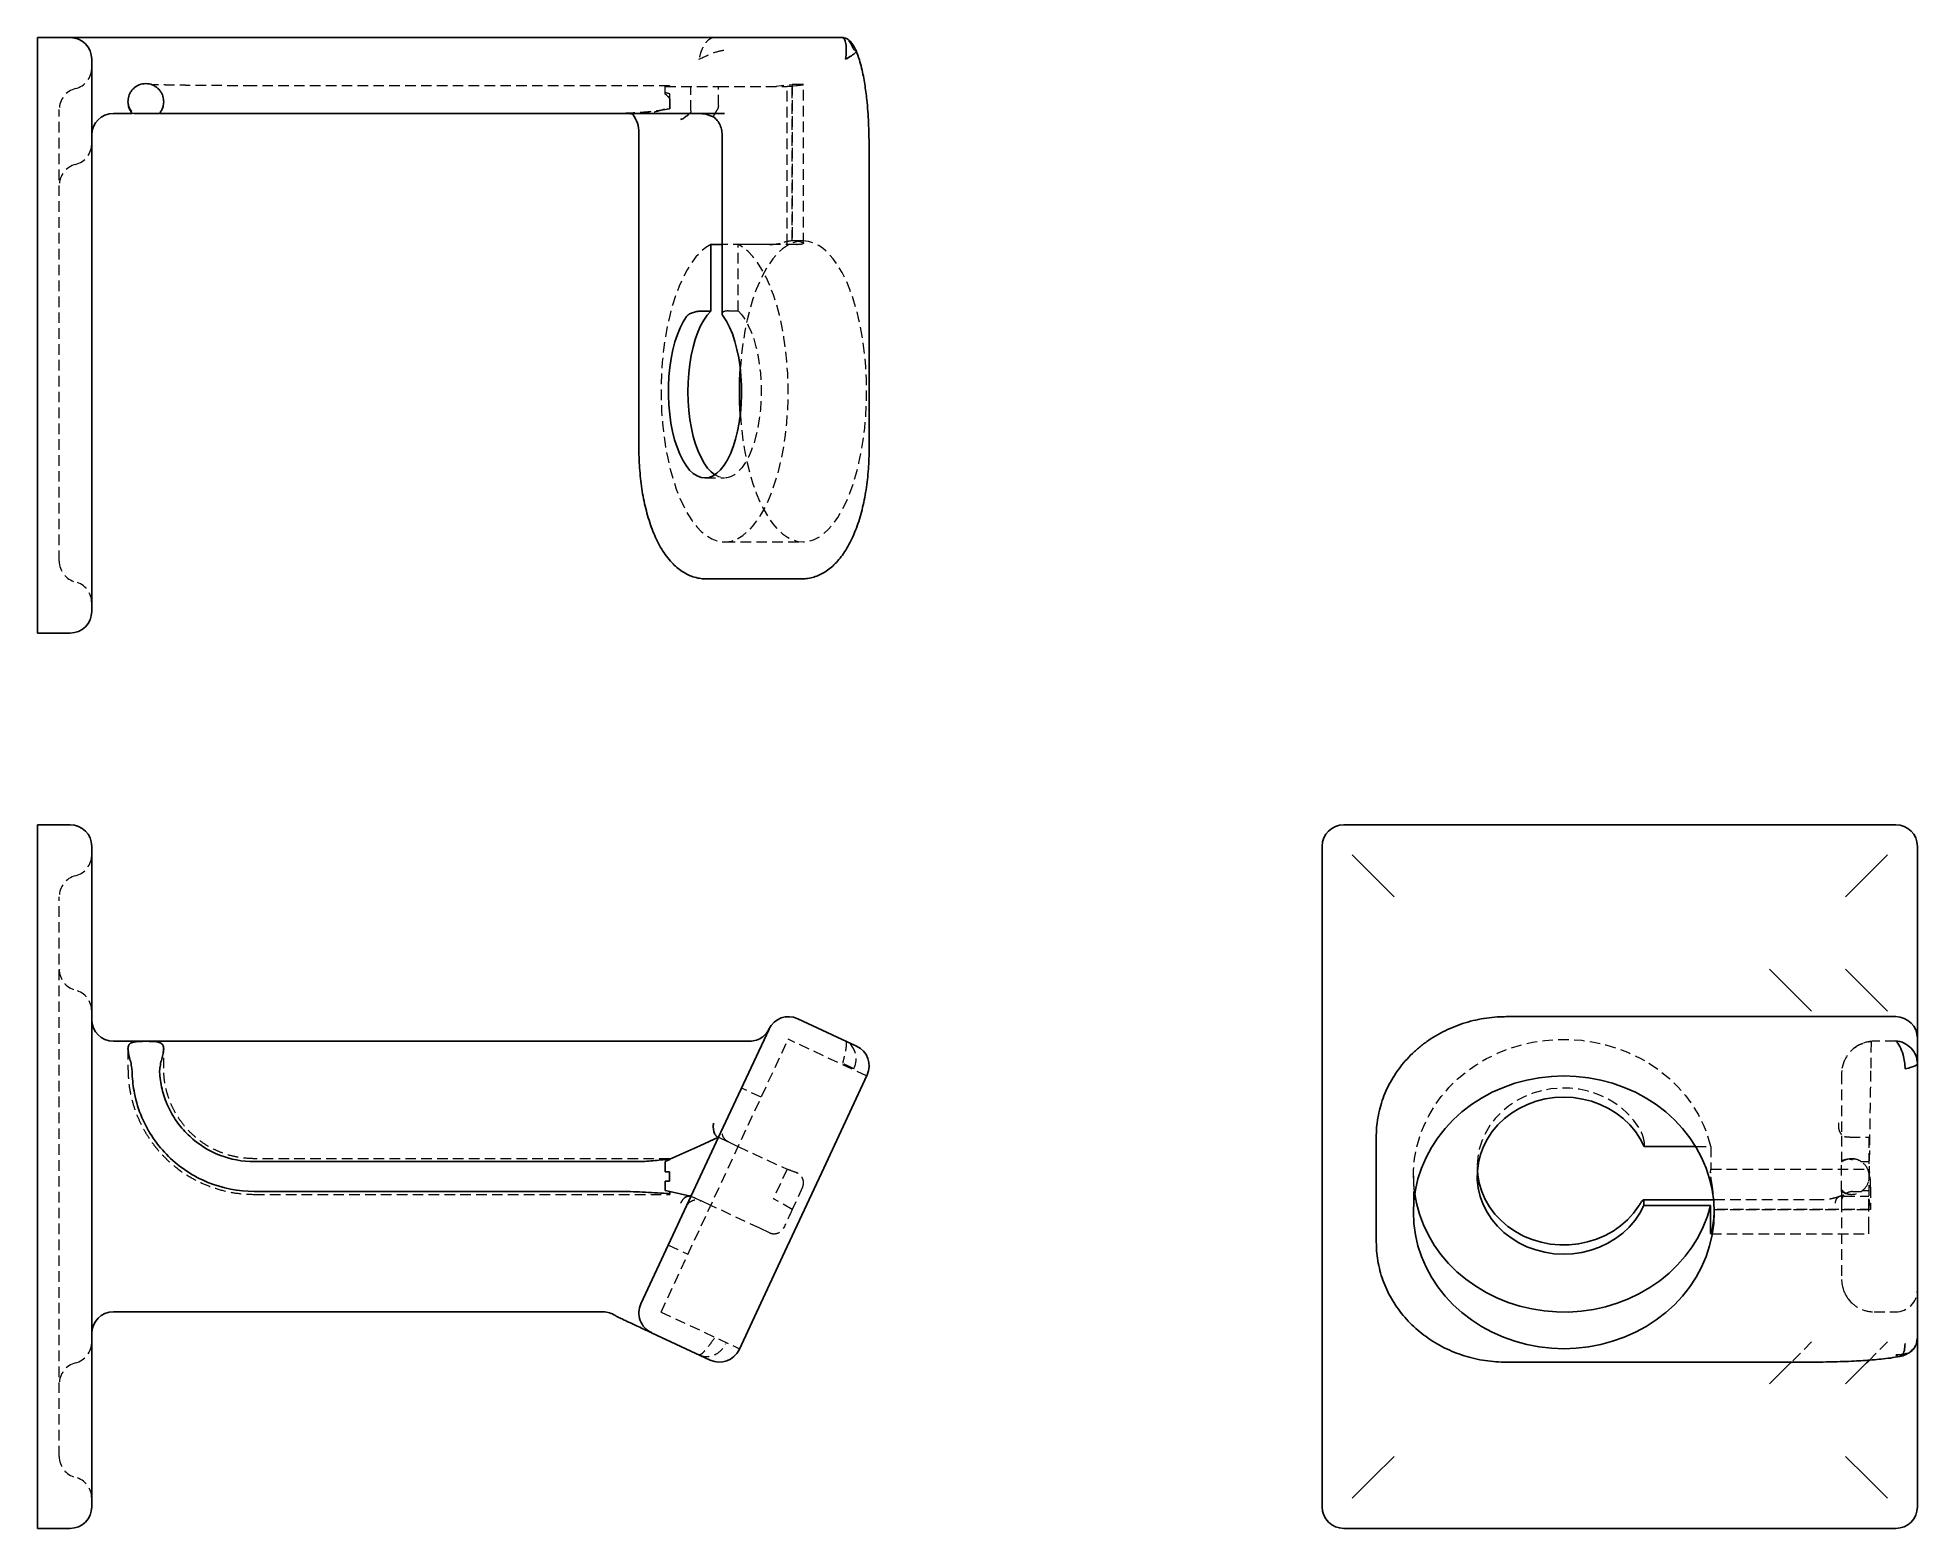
# Model space of a CAD drawing. Header units: millimetres. Extents: x 33 to 259, y 15 to 194.
import ezdxf

# ---------------------------------------------------------------- set-up
doc = ezdxf.new("R2010")
doc.units = ezdxf.units.MM
doc.linetypes.add('HIDDEN', pattern=[1.905, 1.27, -0.635])

msp = doc.modelspace()

# ---------------------------------------------------------------- linework, layer by layer
at = {"color": 7, "linetype": 'Continuous', "lineweight": 25}
for p, q in [((36.9, 193.7), (33, 193.7)), ((33, 193.7), (33, 191.1)), ((42.1, 193.7), (36.9, 193.7)), ((118.49, 193.7), (42.1, 193.7)), ((123.17, 193.7), (118.49, 193.7)), ((129.65, 193.7), (123.17, 193.7)), ((33, 191.1), (33, 124.83)), ((39.5, 124.83), (39.5, 191.1)), ((42.1, 184.6), (44.36, 184.6)), ((47.66, 184.6), (115.46, 184.6)), ((104.42, 184.5), (103.95, 184.6)), ((114.15, 184.25), (114.14, 184.24)), ((105.2, 182.27), (105.2, 144.32)), ((115.19, 182.01), (115.19, 160.55)), ((132.84, 144.32), (132.84, 180.71)), ((115.19, 168.87), (113.82, 168.87)), ((113.82, 168.87), (113.82, 160.87)), ((113.82, 160.87), (112.64, 160.87)), ((113.29, 128.73), (117.68, 128.73)), ((117.68, 128.73), (124.75, 128.73)), ((33, 124.83), (33, 122.23)), ((33, 122.23), (36.9, 122.23)), ((36.9, 99.23), (33, 99.23)), ((33, 99.23), (33, 96.63)), ((256.1, 99.23), (189.83, 99.23)), ((33, 96.63), (33, 17.37)), ((39.5, 17.37), (39.5, 96.63)), ((187.23, 96.63), (187.23, 17.37)), ((190.85, 95.62), (193.36, 93.1)), ((255.09, 95.62), (252.57, 93.1)), ((258.7, 75.84), (258.7, 96.63)), ((195.88, 90.59), (193.36, 93.1)), ((250.06, 90.59), (252.57, 93.1)), ((240.96, 81.89), (243.48, 79.37)), ((250.06, 81.89), (252.57, 79.37)), ((245.99, 76.85), (243.48, 79.37)), ((255.09, 76.85), (252.57, 79.37)), ((120.82, 74.69), (115.33, 62.91)), ((131.34, 72.65), (124.27, 75.94)), ((252.66, 76.19), (209.32, 76.19)), ((253.5, 76.19), (252.66, 76.19)), ((256.1, 76.19), (253.5, 76.19)), ((258.7, 73.59), (258.7, 75.84)), ((118.49, 73.24), (42.1, 73.24)), ((258.7, 70.57), (258.7, 73.59)), ((258.7, 37.6), (258.7, 70.57)), ((127.1, 57.42), (132.59, 69.2)), ((115.33, 62.91), (110.93, 53.49)), ((112.52, 60.7), (114.74, 61.71)), ((114.61, 61.77), (114.74, 61.71)), ((193.73, 61.81), (193.73, 58.52)), ((59.01, 58.79), (105.15, 58.79)), ((108.36, 58.82), (108.9, 59.06)), ((108.36, 57.55), (108.36, 58.82)), ((108.9, 59.06), (108.91, 59.07)), ((108.91, 59.07), (112.52, 60.7)), ((225.89, 60.6), (232.07, 60.6)), ((108.88, 57.55), (108.36, 57.55)), ((108.36, 56.45), (108.88, 56.45)), ((108.36, 55.31), (108.36, 56.45)), ((108.88, 56.45), (108.88, 57.55)), ((122.71, 48), (127.1, 57.42)), ((193.73, 58.52), (193.73, 49.1)), ((102.71, 55.21), (59.01, 55.21)), ((108.89, 55.2), (108.36, 55.31)), ((108.91, 55.19), (108.89, 55.2)), ((111.39, 54.65), (108.91, 55.19)), ((111.45, 54.62), (111.3, 54.69)), ((234.23, 54.21), (225.81, 54.21)), ((110.93, 53.49), (105.44, 41.71)), ((225.87, 53.54), (225.87, 54.09)), ((233.87, 53.54), (225.87, 53.54)), ((233.87, 50.8), (233.87, 53.54)), ((233.87, 50.26), (233.87, 50.8)), ((117.22, 36.22), (122.71, 48)), ((42.1, 40.76), (100.92, 40.76)), ((106.7, 38.26), (113.77, 34.97)), ((258.7, 37.6), (258.6, 37.17)), ((258.7, 17.37), (258.7, 37.58)), ((209.32, 34.72), (245.71, 34.72)), ((240.96, 32.11), (243.48, 34.63)), ((243.57, 34.72), (243.48, 34.63)), ((250.06, 32.11), (252.57, 34.63)), ((252.89, 34.94), (252.57, 34.63)), ((256.53, 35.4), (256.56, 35.41)), ((195.88, 23.41), (193.36, 20.9)), ((250.06, 23.41), (252.57, 20.9)), ((193.36, 20.9), (190.85, 18.38)), ((255.09, 18.38), (252.57, 20.9)), ((33, 17.37), (33, 14.77)), ((33, 14.77), (36.9, 14.77)), ((189.83, 14.77), (256.1, 14.77))]:
    msp.add_line(p, q, dxfattribs=at)
at = {"color": 7, "linetype": 'HIDDEN', "lineweight": 18}
for p, q in [((108.88, 187.93), (58.94, 187.93)), ((108.36, 187.85), (114.74, 187.85)), ((108.36, 186.92), (108.36, 187.85)), ((111.45, 184.92), (111.45, 187.85)), ((114.74, 185.57), (114.74, 187.85)), ((114.74, 187.85), (122.98, 187.85)), ((121.35, 187.85), (123.61, 188.08)), ((122.98, 187.85), (124.1, 187.96)), ((122.98, 168.89), (122.98, 187.85)), ((123.61, 187.85), (122.98, 187.85)), ((123.61, 188.08), (123.61, 169.3)), ((124.84, 188.08), (123.61, 188.08)), ((123.61, 169.3), (123.61, 187.85)), ((124.96, 169.01), (124.96, 188.07)), ((43.85, 186.02), (43.85, 185.98)), ((48.14, 185.98), (48.14, 186.02)), ((108.91, 185.89), (108.89, 186.94)), ((108.9, 186.36), (108.91, 185.9)), ((35.6, 130.88), (35.6, 185.06)), ((44.59, 184.6), (44.36, 184.6)), ((111.27, 184.6), (111.39, 184.72)), ((112.09, 184.63), (112.3, 184.6)), ((114.14, 184.24), (114.14, 184.24)), ((123.61, 169.3), (123.61, 169.3)), ((124.91, 169.3), (123.71, 169.3)), ((119.7, 168.87), (115.19, 168.87)), ((117.12, 168.89), (122.98, 168.89)), ((117.12, 160.89), (117.12, 168.89)), ((120.88, 168.87), (119.7, 168.87)), ((115.94, 160.89), (117.12, 160.89)), ((113.13, 140.85), (115.49, 140.85)), ((115.49, 133.18), (124.91, 133.18)), ((35.6, 23.41), (35.6, 90.59)), ((43.85, 72.32), (43.85, 69.99)), ((48.14, 69.99), (48.14, 72.33)), ((107.85, 40.73), (123.12, 73.47)), ((132.54, 69.08), (123.12, 73.47)), ((253.13, 69.99), (253.18, 73.25)), ((256.1, 73.24), (253.5, 73.24)), ((249.66, 69.99), (249.95, 70.93)), ((249.6, 69.34), (249.6, 61.88)), ((119.88, 66.52), (117.52, 67.62)), ((114.74, 61.71), (115.82, 61.21)), ((115.94, 61.15), (117.12, 60.6)), ((225.89, 61.15), (225.89, 60.6)), ((249.6, 61.88), (249.6, 58.79)), ((250.57, 61.71), (252.85, 61.71)), ((252.85, 61.71), (252.85, 57.88)), ((117.12, 60.6), (122.98, 57.88)), ((232.07, 60.6), (233.89, 60.6)), ((233.89, 60.6), (233.89, 57.88)), ((250.53, 59.13), (250.21, 59.06)), ((251.36, 59.06), (250.9, 59.07)), ((251.92, 58.82), (252.85, 58.82)), ((122.98, 57.88), (121.35, 54.34)), ((122.98, 57.88), (124.1, 57.48)), ((198.18, 57.1), (198.18, 52.71)), ((205.85, 58.2), (205.85, 57.1)), ((233.89, 57.88), (252.85, 57.88)), ((252.85, 57.88), (252.85, 54.34)), ((252.85, 57.88), (252.96, 57.48)), ((112.64, 54.09), (111.45, 54.64)), ((111.98, 54.39), (111.45, 54.62)), ((123.61, 53.04), (121.35, 54.34)), ((124.84, 55.71), (123.61, 53.04)), ((247.01, 54.21), (234.23, 54.21)), ((249.6, 55.21), (249.6, 53.99)), ((249.61, 54.14), (249.68, 54.4)), ((249.92, 54.64), (252.85, 54.64)), ((250.89, 55.19), (251.94, 55.2)), ((252.1, 55.31), (252.85, 55.31)), ((252.85, 54.34), (253.08, 53.04)), ((252.85, 53.04), (252.85, 54.34)), ((253.08, 55.71), (253.08, 53.04)), ((113.82, 53.54), (112.64, 54.09)), ((119.7, 50.8), (113.82, 53.54)), ((123.61, 53.04), (123.61, 53.04)), ((234.3, 52.71), (234.3, 53.27)), ((234.3, 53.04), (234.3, 53.04)), ((234.3, 53.04), (252.85, 53.04)), ((253.08, 53.04), (234.3, 53.04)), ((249.6, 53.99), (249.6, 44.66)), ((252.85, 50.89), (252.85, 53.04)), ((120.88, 50.26), (119.7, 50.8)), ((233.9, 50.14), (252.85, 50.14)), ((252.85, 50.14), (252.85, 50.89)), ((108.74, 48.78), (111.09, 47.68)), ((107.85, 40.73), (117.27, 36.34)), ((253.5, 40.76), (256.1, 40.76)), ((245.99, 37.15), (243.57, 34.72)), ((255.09, 37.15), (252.89, 34.94)), ((256.56, 35.41), (256.59, 35.43))]:
    msp.add_line(p, q, dxfattribs=at)
at = {"color": 7, "linetype": 'HIDDEN', "lineweight": 18, "flags": 128}
for points in [[(108.88, 187.85), (108.88, 187.88), (108.88, 187.91), (108.88, 187.92), (108.88, 187.93), (108.88, 187.92), (108.88, 187.91), (108.88, 187.88), (108.88, 187.85)], [(108.92, 185.14), (108.92, 185.37), (108.92, 185.6), (108.91, 185.83), (108.91, 186.07), (108.9, 186.3), (108.9, 186.52), (108.9, 186.74), (108.89, 186.94)], [(108.9, 186.36), (108.91, 186.26), (108.91, 186.16), (108.91, 186.05), (108.91, 185.95), (108.91, 185.85), (108.91, 185.74), (108.92, 185.64), (108.92, 185.53)], [(124.91, 169.3), (124.28, 169.24), (123.65, 169.06), (123.03, 168.75), (122.43, 168.33), (121.84, 167.78), (121.27, 167.13), (120.73, 166.36), (120.22, 165.5), (119.74, 164.53), (119.29, 163.48), (118.88, 162.34), (118.52, 161.12), (118.19, 159.84), (117.92, 158.5), (117.69, 157.11), (117.51, 155.68), (117.38, 154.22), (117.36, 154.02)], [(117.36, 148.47), (117.38, 148.27), (117.51, 146.81), (117.69, 145.38), (117.92, 143.99), (118.19, 142.65), (118.52, 141.36), (118.88, 140.15), (119.29, 139.01), (119.74, 137.96), (120.22, 136.99), (120.73, 136.12), (121.27, 135.36), (121.84, 134.7), (122.43, 134.16), (123.03, 133.73), (123.65, 133.43), (124.28, 133.24), (124.91, 133.18), (125.54, 133.24), (126.16, 133.43), (126.78, 133.73), (127.38, 134.16), (127.97, 134.7), (128.54, 135.36), (129.08, 136.12), (129.59, 136.99), (130.08, 137.96), (130.52, 139.01), (130.93, 140.15), (131.3, 141.36), (131.62, 142.65), (131.9, 143.99), (132.13, 145.38), (132.31, 146.81), (132.44, 148.27), (132.51, 149.75), (132.54, 151.24), (132.51, 152.73), (132.44, 154.22), (132.31, 155.68), (132.13, 157.11), (131.9, 158.5), (131.62, 159.84), (131.3, 161.12), (130.93, 162.34), (130.52, 163.48), (130.08, 164.53), (129.59, 165.5), (129.08, 166.36), (128.54, 167.13), (127.97, 167.78), (127.38, 168.33), (126.78, 168.75), (126.16, 169.06), (125.54, 169.24), (124.91, 169.3), (124.91, 169.3)], [(113.82, 168.87), (113.22, 168.49), (112.62, 167.99), (112.05, 167.37), (111.5, 166.65), (110.98, 165.82), (110.49, 164.9), (110.03, 163.88), (109.61, 162.77), (109.23, 161.59), (108.89, 160.34), (108.6, 159.02), (108.35, 157.65), (108.15, 156.24), (108, 154.8), (107.9, 153.33), (107.86, 151.85), (107.86, 150.36), (107.92, 148.88), (108.03, 147.41), (108.18, 145.97), (108.39, 144.57), (108.65, 143.21), (108.95, 141.91), (109.3, 140.67), (109.69, 139.5), (110.11, 138.41), (110.58, 137.41), (111.08, 136.5), (111.6, 135.69), (112.16, 134.99), (112.73, 134.4), (113.33, 133.92), (113.94, 133.56), (114.56, 133.32), (115.19, 133.2), (115.81, 133.2), (116.44, 133.32), (117.06, 133.57), (117.67, 133.94), (118.26, 134.42), (118.84, 135.02), (119.39, 135.73), (119.92, 136.54), (120.42, 137.45), (120.88, 138.46), (121.3, 139.55), (121.69, 140.73), (122.04, 141.97), (122.34, 143.28), (122.59, 144.64), (122.8, 146.04), (122.95, 147.48), (123.06, 148.95), (123.11, 150.43), (123.11, 151.92), (123.06, 153.4), (122.96, 154.87), (122.81, 156.31), (122.61, 157.72), (122.36, 159.09), (122.07, 160.4), (121.72, 161.65), (121.34, 162.83), (120.92, 163.93), (120.46, 164.94), (119.97, 165.87), (119.44, 166.69), (118.89, 167.41), (118.32, 168.01), (117.73, 168.51), (117.12, 168.89)], [(117.12, 160.89), (117.55, 160.42), (117.96, 159.84), (118.33, 159.16), (118.68, 158.39), (118.98, 157.53), (119.25, 156.6), (119.47, 155.61), (119.65, 154.56), (119.78, 153.48), (119.85, 152.37), (119.88, 151.25), (119.85, 150.13), (119.78, 149.02), (119.65, 147.94), (119.48, 146.89), (119.25, 145.9), (118.99, 144.97), (118.68, 144.11), (118.34, 143.34), (117.96, 142.65), (117.55, 142.07), (117.12, 141.6), (116.67, 141.24), (116.21, 140.99), (115.74, 140.87), (115.26, 140.86), (114.79, 140.98), (114.33, 141.22), (114.31, 141.23)], [(198.35, 54.91), (198.32, 55.12), (198.2, 56.46), (198.2, 57.81), (198.32, 59.15), (198.57, 60.48), (198.94, 61.79), (199.42, 63.06), (200.02, 64.3), (200.73, 65.48), (201.54, 66.61), (202.45, 67.67), (203.46, 68.67), (204.55, 69.58), (205.73, 70.41), (206.97, 71.15), (208.28, 71.79), (209.64, 72.34), (211.04, 72.78), (212.48, 73.11), (213.95, 73.34), (215.43, 73.45), (216.92, 73.46), (218.4, 73.35), (219.87, 73.14), (221.31, 72.81), (222.72, 72.38), (224.09, 71.85), (225.4, 71.21), (226.65, 70.48), (227.83, 69.66), (228.93, 68.75), (229.94, 67.77), (230.87, 66.71), (231.69, 65.59), (232.41, 64.41), (233.01, 63.18), (233.51, 61.91), (233.89, 60.6)], [(225.27, 62.88), (224.65, 63.74), (223.94, 64.54), (223.13, 65.26), (222.24, 65.9), (221.28, 66.44), (220.26, 66.89), (219.19, 67.23), (218.09, 67.47), (216.97, 67.6), (215.83, 67.61), (214.7, 67.52), (213.59, 67.31), (212.52, 66.99), (211.48, 66.57), (210.5, 66.06), (209.59, 65.44), (208.76, 64.74), (208.02, 63.97), (207.38, 63.12), (206.84, 62.22), (206.41, 61.26), (206.1, 60.28), (205.91, 59.26), (205.85, 58.24), (205.87, 57.65)], [(108.92, 54.95), (108.92, 54.9), (108.92, 54.86), (108.91, 54.86), (108.91, 54.88), (108.9, 54.92)], [(249.6, 55.21), (250.06, 54.98), (250.14, 54.95)]]:
    msp.add_lwpolyline(points, dxfattribs=at)
at = {"color": 7, "linetype": 'Continuous', "lineweight": 25, "flags": 128}
for points in [[(115.31, 160.27), (115.71, 159.65), (116.09, 158.94), (116.42, 158.13), (116.72, 157.24), (116.97, 156.28), (117.18, 155.26), (117.34, 154.19), (117.45, 153.09), (117.51, 151.97), (117.52, 150.83), (117.47, 149.7), (117.38, 148.59), (117.23, 147.52), (117.04, 146.48), (116.79, 145.5), (116.51, 144.59), (116.18, 143.76), (115.82, 143.02), (115.42, 142.38), (115, 141.84), (114.56, 141.41), (114.1, 141.1), (113.63, 140.91), (113.15, 140.85), (112.67, 140.91), (112.2, 141.09), (111.73, 141.39), (111.29, 141.8), (110.87, 142.34), (110.47, 142.97), (110.11, 143.71), (109.78, 144.53), (109.49, 145.43), (109.24, 146.41), (109.04, 147.44), (108.89, 148.51), (108.79, 149.62), (108.74, 150.75), (108.75, 151.88), (108.8, 153.01), (108.91, 154.11), (109.06, 155.18), (109.27, 156.21), (109.52, 157.17), (109.82, 158.07), (110.15, 158.88), (110.52, 159.6), (110.92, 160.22)], [(114.31, 141.23), (113.88, 141.57), (113.45, 142.04), (113.04, 142.61), (112.66, 143.29), (112.31, 144.06), (112, 144.91), (111.73, 145.83), (111.51, 146.82), (111.33, 147.87), (111.2, 148.95), (111.12, 150.05), (111.09, 151.17), (111.11, 152.3), (111.19, 153.41), (111.31, 154.49), (111.48, 155.54), (111.7, 156.53), (111.97, 157.47), (112.27, 158.33), (112.61, 159.11), (112.99, 159.8), (113.39, 160.39), (113.82, 160.87)], [(234.3, 52.71), (234.24, 51.36), (234.06, 50.02), (233.75, 48.69), (233.33, 47.39), (232.78, 46.13), (232.13, 44.92), (231.36, 43.76), (230.5, 42.66), (229.53, 41.62), (228.48, 40.67), (227.34, 39.79), (226.12, 39.01), (224.84, 38.31), (223.5, 37.72), (222.11, 37.23), (220.68, 36.84), (219.22, 36.56), (217.73, 36.4), (216.24, 36.34), (214.75, 36.4), (213.27, 36.56), (211.81, 36.84), (210.38, 37.23), (208.99, 37.72), (207.65, 38.31), (206.36, 39.01), (205.15, 39.79), (204.01, 40.67), (202.96, 41.62), (201.99, 42.66), (201.12, 43.76), (200.36, 44.92), (199.7, 46.13), (199.16, 47.39), (198.73, 48.69), (198.43, 50.02), (198.24, 51.36), (198.18, 52.71), (198.24, 54.06), (198.43, 55.4), (198.73, 56.73), (199.16, 58.02), (199.7, 59.28), (200.36, 60.5), (201.12, 61.66), (201.99, 62.76), (202.96, 63.8), (204.01, 64.75), (205.15, 65.63), (206.36, 66.41), (207.65, 67.11), (208.99, 67.7), (210.38, 68.19), (211.81, 68.58), (213.27, 68.86), (214.75, 69.02), (216.24, 69.08), (217.73, 69.02), (219.22, 68.86), (220.68, 68.58), (222.11, 68.19), (223.5, 67.7), (224.84, 67.11), (226.12, 66.41), (227.34, 65.63), (228.48, 64.75), (229.53, 63.8), (230.5, 62.76), (231.36, 61.66), (232.13, 60.5), (232.78, 59.28), (233.33, 58.02), (233.75, 56.73), (234.06, 55.4), (234.24, 54.06), (234.3, 52.71)], [(225.89, 60.6), (225.42, 61.53), (224.84, 62.4), (224.16, 63.21), (223.39, 63.95), (222.53, 64.61), (221.6, 65.18), (220.61, 65.65), (219.56, 66.03), (218.48, 66.3), (217.37, 66.47), (216.25, 66.52), (215.13, 66.47), (214.02, 66.31), (212.94, 66.03), (211.89, 65.66), (210.9, 65.18), (209.97, 64.61), (209.11, 63.96), (208.34, 63.22), (207.65, 62.41), (207.07, 61.54), (206.6, 60.61), (206.24, 59.65), (205.99, 58.66), (205.87, 57.65), (205.86, 56.63), (205.98, 55.61), (206.22, 54.62), (206.57, 53.65), (207.04, 52.73), (207.61, 51.85), (208.29, 51.04), (209.06, 50.3), (209.91, 49.63), (210.83, 49.06), (211.82, 48.58), (212.87, 48.19), (213.95, 47.91), (215.05, 47.74), (216.17, 47.68), (217.3, 47.73), (218.41, 47.89), (219.49, 48.15), (220.54, 48.52), (221.53, 48.99), (222.47, 49.56), (223.33, 50.21), (224.11, 50.94), (224.8, 51.75), (225.39, 52.62), (225.87, 53.54)], [(205.87, 57.65), (205.91, 57.21), (206.09, 56.2), (206.39, 55.21), (206.8, 54.25), (207.34, 53.35), (207.97, 52.5), (208.71, 51.71), (209.53, 51.01), (210.43, 50.39), (211.41, 49.86), (212.44, 49.43), (213.51, 49.11), (214.62, 48.9), (215.75, 48.79), (216.88, 48.8), (218.01, 48.92), (219.11, 49.15), (220.18, 49.48), (221.21, 49.92), (222.17, 50.46), (223.07, 51.09), (223.88, 51.81), (224.6, 52.6), (225.22, 53.46)], [(233.87, 53.54), (233.49, 52.24), (232.99, 50.97), (232.37, 49.74), (231.65, 48.56), (230.82, 47.44), (229.9, 46.39), (228.88, 45.4), (227.77, 44.5), (226.59, 43.69), (225.34, 42.96), (224.02, 42.33), (222.65, 41.8), (221.24, 41.37), (219.8, 41.05), (218.33, 40.84), (216.85, 40.74), (215.36, 40.75), (213.88, 40.87), (212.41, 41.11), (210.97, 41.45), (209.57, 41.89), (208.21, 42.44), (206.91, 43.09), (205.67, 43.83), (204.5, 44.67), (203.41, 45.58), (202.41, 46.58), (201.5, 47.65), (200.69, 48.78), (199.99, 49.97), (199.4, 51.2), (198.92, 52.48), (198.56, 53.79), (198.35, 54.91)]]:
    msp.add_lwpolyline(points, dxfattribs=at)
at = {"color": 7, "linetype": 'Continuous', "lineweight": 25}
for centre, radius, start, end in [((36.9, 191.1), 2.6, 0, 90), ((42.1, 182.01), 2.6, 90, 180), ((159.76, 151.24), 42.49, 176.257, 183.743), ((36.9, 124.83), 2.6, 270, 0), ((36.9, 96.63), 2.6, 0, 90), ((189.83, 96.63), 2.6, 90, 180), ((256.1, 96.63), 2.6, 0, 90), ((42.1, 75.84), 2.6, 180, 270), ((123.17, 73.59), 2.6, 65, 155), ((256.1, 73.59), 2.6, 0, 90), ((130.24, 70.29), 2.6, 335, 65), ((109.18, 59.07), 0.277, 165.2384, 181.898), ((244.53, 56.97), 135.65, 179.7521, 180.2204), ((116.06, 55.31), 7.16, 180.9426, 183.1704), ((42.1, 38.16), 2.6, 90, 180), ((107.8, 40.62), 2.6, 155, 245), ((103.82, 42.47), 2.6, 236.0372, 245), ((114.86, 37.32), 2.6, 245, 335), ((36.9, 17.37), 2.6, 270, 0), ((189.83, 17.37), 2.6, 180, 270), ((256.1, 17.37), 2.6, 270, 0)]:
    msp.add_arc(centre, radius, start, end, dxfattribs=at)
at = {"color": 7, "linetype": 'HIDDEN', "lineweight": 18}
for centre, radius, start, end in [((36.9, 190.09), 2.6, 284.4775, 0), ((38.2, 185.06), 2.6, 104.4775, 180), ((36.9, 180.99), 2.6, 284.4775, 0), ((38.2, 175.96), 2.6, 104.4775, 180), ((38.2, 130.88), 2.6, 180, 255.5225), ((36.9, 125.85), 2.6, 0, 75.5225), ((36.9, 95.62), 2.6, 284.4775, 0), ((38.2, 90.59), 2.6, 104.4775, 180), ((38.2, 81.89), 2.6, 180, 255.5225), ((36.9, 76.85), 2.6, 0, 75.5225), ((108.9, 59.13), 0.0193, 351.8268, 37.8591), ((250.78, 57), 2.14, 74.313, 96.6831), ((250.78, 57), 2.14, 345.016, 14.984), ((250.78, 57), 2.14, 252.6074, 302.6877), ((253.5, 44.66), 3.9, 190.0943, 227.426), ((256.1, 43.36), 2.6, 270, 0), ((36.9, 37.15), 2.6, 284.4775, 0), ((38.2, 32.11), 2.6, 104.4775, 180), ((38.2, 23.41), 2.6, 180, 255.5225), ((36.9, 18.38), 2.6, 0, 75.5225)]:
    msp.add_arc(centre, radius, start, end, dxfattribs=at)
for centre, major_axis, ratio, start_param, end_param in [((123.66, 187.97), (1.3, 0.1), 0.036465, 5.05504, 6.713103), ((100.59, 185.78), (9.87, 0), 0.217218, 0.570445, 0.66344), ((104.35, 185.78), (4.73, 0), 0.45311, 0.273756, 0.55768), ((108.91, 185.9), (-0.02, 1.3), 0.000263, 1.570792, 1.86049), ((123.71, 151.24), (0, 18.06), 0.419433, 6.133739, 6.296787), ((250.9, 60.49), (-0.05, 1.43), 0.910523, 2.814459, 3.104157), ((250.78, 57), (0.03, 2.14), 0.99988, 5.740997, 6.02492), ((250.78, 57), (-0.03, -2.14), 0.99988, 1.847844, 2.599404), ((250.78, 57), (-0.03, -2.14), 0.99988, 0.678932, 1.324741), ((252.97, 56.25), (-0.05, 1.3), 0.079314, 4.276643, 5.934705), ((216.24, 53.27), (18.06, 0), 0.907793, 6.269584, 6.432631), ((250.78, 57), (0.03, 2.14), 0.99988, 3.727529, 3.820524)]:
    msp.add_ellipse(centre, major_axis=major_axis, ratio=ratio, start_param=start_param, end_param=end_param, dxfattribs=at)
at = {"color": 7, "linetype": 'Continuous', "lineweight": 25}
for centre, major_axis, ratio, start_param, end_param in [((108.3, 182.01), (2.73, 0), 0.952678, 1.485306, 1.570796), ((108.91, 60.49), (0, 1.43), 0.01411, 3.147992, 3.437691)]:
    msp.add_ellipse(centre, major_axis=major_axis, ratio=ratio, start_param=start_param, end_param=end_param, dxfattribs=at)
at = {"color": 7, "linetype": 'HIDDEN', "lineweight": 18}
for points, knots in [([(114.27, 193.7), (114.07, 193.7), (113.86, 193.63), (113.47, 193.37), (113.28, 193.18), (112.95, 192.7), (112.81, 192.41), (112.57, 191.78), (112.48, 191.44), (112.41, 191.1)], [0, 0, 0, 0, 0.25, 0.25, 0.5, 0.5, 0.75, 0.75, 1, 1, 1, 1]), ([(112.41, 191.1), (113.05, 191.44), (114.43, 192.02), (115.39, 192.22), (115.64, 192.22)], [0, 0, 0, 0, 0.571429, 1, 1, 1, 1]), ([(131.01, 192.22), (130.76, 192.81), (130.35, 193.43), (129.95, 193.65), (129.82, 193.68)], [0, 0, 0, 0, 0.5714286, 0.875, 0.875, 0.875, 0.875]), ([(131.01, 192.22), (131.14, 192.21), (131.28, 192.21), (131.27, 192.14), (131.27, 192.14)], [0, 0, 0, 0, 0.997895, 1, 1, 1, 1]), ([(58.95, 187.93), (58.31, 187.93), (57.07, 187.93), (55.3, 187.93), (53.74, 187.94), (52.42, 187.95), (51.34, 187.96), (50.44, 187.98), (49.61, 187.99), (48.82, 188), (48.06, 188.02), (47.52, 188.03), (47.15, 188.04), (46.95, 188.05), (46.85, 188.05), (46.86, 188.04), (46.87, 188.03)], [0, 0, 0, 0, 0.114665, 0.222885, 0.322408, 0.411474, 0.488838, 0.554024, 0.620276, 0.694632, 0.776549, 0.865212, 0.911762, 0.955009, 0.989932, 1, 1, 1, 1]), ([(43.85, 185.98), (43.89, 185.7), (43.96, 185.17), (44.38, 184.78), (44.58, 184.6)], [0, 0, 0, 0, 0.529168, 1, 1, 1, 1]), ([(108.51, 185.08), (108.04, 184.99), (107.56, 184.92), (106.59, 184.81), (106.11, 184.76), (104.66, 184.65), (103.69, 184.6), (102.71, 184.6)], [0, 0, 0, 0, 0.25, 0.25, 0.5, 0.5, 1, 1, 1, 1]), ([(105.15, 184.6), (105.49, 184.6), (105.81, 184.63), (106.47, 184.69), (106.79, 184.74), (107.43, 184.87), (107.75, 184.95), (108.21, 185.12), (108.36, 185.18), (108.66, 185.33), (108.8, 185.41), (108.92, 185.53)], [0, 0, 0, 0, 0.25, 0.25, 0.5, 0.5, 0.75, 0.75, 0.875, 0.875, 1, 1, 1, 1]), ([(108.79, 185.12), (108.75, 185.12), (108.7, 185.11), (108.65, 185.1), (108.63, 185.1), (108.61, 185.09), (108.58, 185.09), (108.56, 185.09), (108.54, 185.08), (108.51, 185.08)], [0, 0, 0, 0, 0.0001422259, 0.0001422259, 0.0001422259, 0.0002133597, 0.0002133597, 0.0002133597, 0.0002845012, 0.0002845012, 0.0002845012, 0.0002845012]), ([(108.91, 185.89), (108.91, 185.76), (108.91, 185.63), (108.92, 185.37), (108.92, 185.25), (108.92, 185.14)], [0, 0, 0, 0, 0.5, 0.5, 1, 1, 1, 1]), ([(104.41, 184.55), (104.42, 184.52), (104.44, 184.48), (104.43, 184.5), (104.43, 184.5)], [0, 0, 0, 0, 0.812661, 1, 1, 1, 1]), ([(114.14, 184.24), (114.14, 184.24), (114.15, 184.26), (114.17, 184.29), (114.19, 184.32), (114.22, 184.38), (114.28, 184.48), (114.36, 184.61), (114.43, 184.74), (114.48, 184.82), (114.52, 184.89), (114.55, 184.94), (114.57, 184.97), (114.59, 185), (114.6, 185.03), (114.61, 185.04), (114.61, 185.05), (114.61, 185.05)], [0, 0, 0, 0, 0.084997, 0.162869, 0.233652, 0.297422, 0.472671, 0.64911, 0.735834, 0.825119, 0.871219, 0.910245, 0.942206, 0.967113, 0.984977, 0.99584, 1, 1, 1, 1]), ([(120.88, 168.87), (121.04, 168.87), (121.21, 168.88), (121.55, 168.91), (121.72, 168.93), (122.04, 168.98), (122.18, 169.01), (122.43, 169.06), (122.53, 169.09), (122.61, 169.11)], [0, 0, 0, 0, 0.25, 0.25, 0.5, 0.5, 0.75, 0.75, 1, 1, 1, 1]), ([(124.84, 169.1), (124.91, 169.08), (124.95, 169.05), (124.96, 169.01), (124.96, 168.99), (124.93, 168.97), (124.91, 168.95), (124.82, 168.92), (124.72, 168.89), (124.49, 168.87), (124.34, 168.86), (124.18, 168.86)], [0, 0, 0, 0, 0.25, 0.25, 0.375, 0.375, 0.5, 0.5, 0.75, 0.75, 1, 1, 1, 1]), ([(115.94, 160.89), (115.82, 160.89), (115.58, 160.88), (115.34, 160.8), (115.2, 160.69), (115.2, 160.59), (115.2, 160.55)], [0, 0, 0, 0, 0.270285, 0.540352, 0.816516, 1, 1, 1, 1]), ([(129.99, 73.28), (130.05, 73.25), (130.09, 73.16), (130.1, 72.86), (130.08, 72.66), (130.01, 72.16), (129.95, 71.87), (129.81, 71.24), (129.73, 70.91), (129.65, 70.57)], [0, 0, 0, 0, 0.25, 0.25, 0.5, 0.5, 0.75, 0.75, 1, 1, 1, 1]), ([(131.01, 69.93), (131.26, 70.46), (131.45, 71.88), (130.62, 72.98), (129.99, 73.28)], [0, 0, 0, 0, 0.428571, 1, 1, 1, 1]), ([(253.5, 73.24), (252.92, 73.24), (251.76, 72.98), (250.12, 71.67), (249.6, 70.22), (249.6, 69.34)], [-1.570796, -1.570796, -1.570796, -1.570796, -1.121997, -0.673198, 0, 0, 0, 0]), ([(251.16, 72.44), (251.22, 72.49), (251.45, 72.69), (251.84, 72.89), (252.11, 72.98), (252.19, 73)], [0, 0, 0, 0, 0.174046, 0.744108, 1, 1, 1, 1]), ([(252.82, 73.18), (252.85, 73.18), (253.03, 73.22), (253.16, 73.23), (253.15, 73.23), (253.15, 73.23)], [0, 0, 0, 0, 0.131113, 0.687889, 1, 1, 1, 1]), ([(43.85, 69.99), (43.87, 69.39), (43.91, 68.21), (44.22, 66.52), (44.67, 65), (45.21, 63.67), (45.79, 62.54), (46.37, 61.61), (46.92, 60.84), (47.59, 60.01), (48.51, 59.03), (49.85, 57.87), (51.42, 56.84), (53.14, 55.99), (54.94, 55.37), (56.91, 54.94), (58.29, 54.88), (58.99, 54.86)], [0, 0, 0, 0, 0.07644, 0.148642, 0.215493, 0.276084, 0.329719, 0.375905, 0.414315, 0.449965, 0.509878, 0.584213, 0.672245, 0.746454, 0.826659, 0.911654, 1, 1, 1, 1]), ([(58.99, 59.14), (58.46, 59.17), (57.44, 59.21), (56, 59.53), (54.72, 59.99), (53.55, 60.57), (52.53, 61.24), (51.63, 62), (50.85, 62.78), (50.16, 63.66), (49.54, 64.62), (49.04, 65.61), (48.66, 66.62), (48.37, 67.66), (48.18, 68.79), (48.15, 69.59), (48.14, 69.99)], [0, 0, 0, 0, 0.092589, 0.179651, 0.259387, 0.330395, 0.409817, 0.47379, 0.537665, 0.603325, 0.670391, 0.739569, 0.7974, 0.860623, 0.928466, 1, 1, 1, 1]), ([(131.01, 69.93), (130.76, 70.05), (130.29, 70.27), (129.84, 70.48), (129.65, 70.57)], [0, 0, 0, 0, 0.571429, 1, 1, 1, 1]), ([(252.93, 56.97), (252.93, 56.99), (252.93, 57.04), (252.93, 57.41), (252.94, 57.95), (252.95, 58.68), (252.97, 59.58), (252.98, 60.57), (252.99, 61.41), (253.01, 62.13), (253.02, 62.79), (253.03, 63.59), (253.04, 64.57), (253.06, 65.71), (253.08, 67.01), (253.1, 68.46), (253.12, 69.47), (253.13, 69.99)], [0, 0, 0, 0, 0.088346, 0.173342, 0.253546, 0.327756, 0.415787, 0.490121, 0.550035, 0.585685, 0.624095, 0.670281, 0.723916, 0.784506, 0.851358, 0.92356, 1, 1, 1, 1]), ([(249.25, 63.42), (249.24, 63.38), (249.23, 63.3), (249.22, 63.18), (249.21, 63.07), (249.22, 62.96), (249.23, 62.86), (249.24, 62.76), (249.26, 62.68), (249.28, 62.6), (249.3, 62.52), (249.33, 62.45), (249.38, 62.33), (249.48, 62.17), (249.61, 62.02), (249.74, 61.92), (249.82, 61.86), (249.89, 61.83), (249.94, 61.81), (249.97, 61.79), (250, 61.78), (250.03, 61.77), (250.04, 61.77), (250.05, 61.77), (250.05, 61.77)], [0, 0, 0, 0, 0.058878, 0.11512, 0.168734, 0.21971, 0.268032, 0.313689, 0.356674, 0.396986, 0.434637, 0.469642, 0.502028, 0.626241, 0.751297, 0.812765, 0.876048, 0.908723, 0.936383, 0.959037, 0.97669, 0.989352, 0.997052, 1, 1, 1, 1]), ([(115.94, 61.15), (115.86, 61.19), (115.78, 61.24), (115.64, 61.34), (115.57, 61.4), (115.4, 61.6), (115.31, 61.76), (115.2, 62.09), (115.18, 62.25), (115.2, 62.58), (115.24, 62.74), (115.31, 62.88)], [0, 0, 0, 0, 0.125, 0.125, 0.25, 0.25, 0.5, 0.5, 0.75, 0.75, 1, 1, 1, 1]), ([(225.89, 61.15), (225.89, 61.19), (225.89, 61.24), (225.88, 61.34), (225.86, 61.4), (225.82, 61.6), (225.78, 61.76), (225.66, 62.09), (225.6, 62.25), (225.44, 62.58), (225.36, 62.74), (225.27, 62.88)], [0, 0, 0, 0, 0.125, 0.125, 0.25, 0.25, 0.5, 0.5, 0.75, 0.75, 1, 1, 1, 1]), ([(249.46, 62.2), (249.48, 62.18), (249.55, 62.1), (249.58, 62.09), (249.6, 62.09)], [0, 0, 0, 0, 0.332821, 1, 1, 1, 1]), ([(108.91, 59.14), (101.43, 59.14), (84.79, 59.14), (68.15, 59.14), (58.99, 59.14)], [0, 0, 0, 0, 0.449489, 1, 1, 1, 1]), ([(249.6, 58.79), (249.6, 58.79), (249.63, 58.81), (249.69, 58.85), (249.74, 58.88), (249.87, 58.94), (249.95, 58.98), (250.12, 59.04), (250.18, 59.06), (250.33, 59.1), (250.41, 59.12), (250.53, 59.13)], [0, 0, 0, 0, 0.25, 0.25, 0.5, 0.5, 0.75, 0.75, 0.875, 0.875, 1, 1, 1, 1]), ([(249.6, 55.21), (249.6, 55.25), (249.6, 55.33), (249.6, 55.99), (249.6, 57.06), (249.6, 58.01), (249.6, 58.66), (249.6, 58.73)], [0, 0, 0, 0, 0.243109, 0.485984, 0.729306, 0.972065, 1, 1, 1, 1]), ([(249.62, 58.9), (249.75, 58.96), (250.08, 59.1), (250.54, 59.13), (250.81, 59.14)], [0, 0, 0, 0, 0.398469, 1, 1, 1, 1]), ([(124.84, 55.71), (124.91, 55.86), (124.95, 56.03), (124.96, 56.29), (124.96, 56.38), (124.93, 56.54), (124.91, 56.63), (124.82, 56.87), (124.72, 57.02), (124.49, 57.27), (124.34, 57.37), (124.18, 57.44)], [0, 0, 0, 0, 0.25, 0.25, 0.375, 0.375, 0.5, 0.5, 0.75, 0.75, 1, 1, 1, 1]), ([(234.1, 55.71), (234.08, 55.86), (234.05, 56.03), (234.01, 56.29), (233.99, 56.38), (233.97, 56.54), (233.95, 56.63), (233.92, 56.87), (233.89, 57.02), (233.87, 57.27), (233.86, 57.37), (233.86, 57.44)], [0, 0, 0, 0, 0.25, 0.25, 0.375, 0.375, 0.5, 0.5, 0.75, 0.75, 1, 1, 1, 1]), ([(58.99, 54.86), (66.56, 54.86), (83.2, 54.86), (99.84, 54.86), (108.91, 54.86)], [0, 0, 0, 0, 0.4548196, 1, 1, 1, 1]), ([(110.92, 53.46), (110.98, 53.6), (111.08, 53.73), (111.31, 53.96), (111.45, 54.05), (111.77, 54.18), (111.94, 54.21), (112.3, 54.2), (112.48, 54.16), (112.64, 54.09)], [0, 0, 0, 0, 0.25, 0.25, 0.5, 0.5, 0.75, 0.75, 1, 1, 1, 1]), ([(249.36, 54.63), (249.25, 54.58), (249.01, 54.48), (248.49, 54.35), (247.81, 54.23), (247.29, 54.21), (247.01, 54.2)], [0, 0, 0, 0, 0.198541, 0.431009, 0.69824, 1, 1, 1, 1]), ([(248.86, 53.79), (248.86, 53.82), (248.87, 53.88), (248.88, 53.98), (248.91, 54.06), (248.93, 54.14), (248.96, 54.22), (248.99, 54.28), (249.02, 54.34), (249.06, 54.39), (249.09, 54.44), (249.15, 54.51), (249.25, 54.59), (249.39, 54.65), (249.55, 54.68), (249.66, 54.66), (249.72, 54.65)], [0, 0, 0, 0, 0.059629, 0.117096, 0.172439, 0.225671, 0.276789, 0.325788, 0.372662, 0.417408, 0.460031, 0.500539, 0.623524, 0.750052, 0.871216, 1, 1, 1, 1]), ([(249.69, 54.41), (249.74, 54.5), (249.83, 54.68), (249.89, 54.76), (249.8, 54.74), (249.56, 54.68), (249.43, 54.65)], [0, 0, 0, 0, 0.218371, 0.451107, 0.709431, 1, 1, 1, 1]), ([(250.08, 54.97), (249.99, 55.01), (249.92, 55.03), (249.81, 55.09), (249.76, 55.11), (249.65, 55.18), (249.6, 55.21), (249.6, 55.21)], [0, 0, 0, 0, 0.25, 0.25, 0.5, 0.5, 1, 1, 1, 1]), ([(249.62, 55.4), (249.73, 55.28), (250.04, 54.95), (250.47, 54.89), (250.75, 54.86)], [0, 0, 0, 0, 0.362603, 1, 1, 1, 1]), ([(250.12, 54.96), (250.12, 54.96), (250.11, 54.96), (250.1, 54.97), (250.1, 54.97), (250.09, 54.97), (250.09, 54.97), (250.09, 54.97), (250.08, 54.97), (250.08, 54.97)], [0, 0, 0, 0, 0.0001422259, 0.0001422259, 0.0001422259, 0.0002133597, 0.0002133597, 0.0002133597, 0.0002845012, 0.0002845012, 0.0002845012, 0.0002845012]), ([(250.89, 55.19), (250.76, 55.19), (250.63, 55.17), (250.37, 55.09), (250.25, 55.03), (250.14, 54.95)], [0, 0, 0, 0, 0.5, 0.5, 1, 1, 1, 1]), ([(120.88, 50.26), (121.04, 50.18), (121.21, 50.14), (121.55, 50.13), (121.72, 50.16), (122.04, 50.27), (122.18, 50.37), (122.43, 50.59), (122.53, 50.73), (122.61, 50.89)], [0, 0, 0, 0, 0.25, 0.25, 0.5, 0.5, 0.75, 0.75, 1, 1, 1, 1]), ([(114.27, 37.6), (114.07, 37.32), (113.86, 37.04), (113.47, 36.53), (113.28, 36.3), (112.95, 35.92), (112.81, 35.77), (112.57, 35.6), (112.48, 35.57), (112.41, 35.59)], [0, 0, 0, 0, 0.25, 0.25, 0.5, 0.5, 0.75, 0.75, 1, 1, 1, 1]), ([(112.41, 35.59), (113.05, 35.3), (114.43, 35.38), (115.39, 36.43), (115.64, 36.96)], [0, 0, 0, 0, 0.571429, 1, 1, 1, 1]), ([(258.6, 37.17), (258.57, 37.04), (258.5, 36.63), (257.97, 36.07), (257.13, 35.61), (256.44, 35.6), (256.1, 35.59)], [0, 0, 0, 0, 0.137151, 0.424767, 0.712384, 1, 1, 1, 1])]:
    msp.add_open_spline(points, degree=3, knots=knots, dxfattribs=at)
at = {"color": 7, "linetype": 'Continuous', "lineweight": 25}
for points, knots in [([(129.99, 191.1), (130.05, 191.44), (130.09, 191.78), (130.1, 192.41), (130.08, 192.7), (130.01, 193.18), (129.95, 193.37), (129.81, 193.63), (129.73, 193.7), (129.65, 193.7)], [0, 0, 0, 0, 0.25, 0.25, 0.5, 0.5, 0.75, 0.75, 1, 1, 1, 1]), ([(131.27, 192.14), (131.17, 192.33), (130.99, 192.72), (130.63, 193.2), (130.24, 193.55), (129.95, 193.64), (129.82, 193.68)], [0, 0, 0, 0, 0.301554, 0.579567, 0.811822, 1, 1, 1, 1]), ([(131.27, 192.14), (131.28, 192.11), (131.29, 192.04), (131.15, 191.85), (130.77, 191.54), (130.25, 191.25), (129.99, 191.1)], [0, 0, 0, 0, 0.1667623, 0.3337699, 0.6668767, 1, 1, 1, 1]), ([(132.84, 180.71), (132.82, 181.63), (132.8, 183.48), (132.63, 185.64), (132.45, 187.19), (132.31, 188.13), (132.15, 189.09), (131.94, 190.06), (131.67, 191.09), (131.41, 191.77), (131.27, 192.14)], [0, 0, 0, 0, 0.238154, 0.478063, 0.559017, 0.640859, 0.72391, 0.809142, 0.898593, 1, 1, 1, 1]), ([(44.31, 184.66), (44.28, 184.7), (44.23, 184.77), (44.12, 184.96), (44.05, 185.08), (43.95, 185.36), (43.9, 185.52), (43.85, 185.89), (43.84, 186.09), (43.9, 186.54), (43.97, 186.77), (44.13, 187.1), (44.2, 187.21), (44.35, 187.42), (44.44, 187.52), (44.63, 187.7), (44.74, 187.78), (44.96, 187.92), (45.09, 187.98), (45.46, 188.13), (45.72, 188.18), (46.26, 188.18), (46.52, 188.13), (46.9, 187.98), (47.02, 187.92), (47.24, 187.78), (47.35, 187.7), (47.54, 187.52), (47.63, 187.42), (47.78, 187.22), (47.85, 187.11), (48.02, 186.77), (48.09, 186.54), (48.15, 186.1), (48.14, 185.89), (48.09, 185.52), (48.04, 185.36), (47.93, 185.08), (47.87, 184.96), (47.76, 184.77), (47.71, 184.7), (47.68, 184.66)], [0, 0, 0, 0, 0.0625, 0.0625, 0.125, 0.125, 0.1875, 0.1875, 0.25, 0.25, 0.3125, 0.3125, 0.34375, 0.34375, 0.375, 0.375, 0.40625, 0.40625, 0.4375, 0.4375, 0.5, 0.5, 0.5625, 0.5625, 0.59375, 0.59375, 0.625, 0.625, 0.65625, 0.65625, 0.6875, 0.6875, 0.75, 0.75, 0.8125, 0.8125, 0.875, 0.875, 0.9375, 0.9375, 1, 1, 1, 1]), ([(47.6, 184.6), (47.2, 184.6), (46.29, 184.6), (45.32, 184.6), (44.71, 184.6), (44.61, 184.6), (44.59, 184.6)], [0, 0, 0, 0, 0.264653, 0.596791, 0.929296, 1, 1, 1, 1]), ([(104.45, 184.5), (104.68, 184.15), (105.12, 183.45), (105.18, 182.66), (105.2, 182.27)], [0, 0, 0, 0, 0.506265, 1, 1, 1, 1]), ([(110.21, 183.86), (110.29, 183.88), (110.42, 183.93), (110.73, 184.13), (111.02, 184.36), (111.2, 184.53), (111.27, 184.6)], [0, 0, 0, 0, 0.302746, 0.548018, 0.821466, 1, 1, 1, 1]), ([(112.3, 184.6), (112.62, 184.58), (113.24, 184.54), (113.84, 184.32), (114.13, 184.21)], [0, 0, 0, 0, 0.509116, 1, 1, 1, 1]), ([(114.12, 184.21), (114.25, 184.11), (114.55, 183.87), (114.89, 183.34), (115.14, 182.71), (115.17, 182.24), (115.19, 182.01)], [0, 0, 0, 0, 0.206691, 0.469766, 0.734292, 1, 1, 1, 1]), ([(110.92, 160.22), (110.98, 160.32), (111.08, 160.4), (111.31, 160.56), (111.45, 160.63), (111.77, 160.74), (111.94, 160.79), (112.3, 160.85), (112.48, 160.87), (112.64, 160.87)], [0, 0, 0, 0, 0.25, 0.25, 0.5, 0.5, 0.75, 0.75, 1, 1, 1, 1]), ([(115.2, 160.55), (115.2, 160.53), (115.19, 160.45), (115.26, 160.34), (115.31, 160.27)], [0, 0, 0, 0, 0.266333, 1, 1, 1, 1]), ([(105.2, 144.32), (105.2, 144.1), (105.2, 143.44), (105.25, 142.37), (105.35, 141.1), (105.5, 139.86), (105.69, 138.64), (105.94, 137.46), (106.24, 136.32), (106.58, 135.22), (106.98, 134.18), (107.43, 133.2), (107.93, 132.28), (108.5, 131.43), (109.11, 130.71), (109.73, 130.11), (110.36, 129.63), (111.01, 129.26), (111.7, 128.97), (112.42, 128.79), (112.96, 128.73), (113.24, 128.73), (113.29, 128.73)], [0, 0, 0, 0, 0.029154, 0.084191, 0.139297, 0.194526, 0.24995, 0.305651, 0.36172, 0.418263, 0.475393, 0.533216, 0.591783, 0.650981, 0.710114, 0.761325, 0.809922, 0.856157, 0.900559, 0.948241, 0.990727, 1, 1, 1, 1]), ([(124.75, 128.73), (124.93, 128.74), (125.36, 128.75), (126.03, 128.88), (126.72, 129.12), (127.38, 129.45), (128.02, 129.88), (128.63, 130.41), (129.22, 131.04), (129.78, 131.78), (130.3, 132.61), (130.78, 133.54), (131.21, 134.55), (131.59, 135.62), (131.92, 136.74), (132.2, 137.91), (132.43, 139.11), (132.6, 140.35), (132.73, 141.6), (132.81, 142.86), (132.84, 143.76), (132.84, 144.25), (132.84, 144.32)], [0, 0, 0, 0, 0.034225, 0.078786, 0.123492, 0.169104, 0.216349, 0.265875, 0.318088, 0.372932, 0.42976, 0.487576, 0.545384, 0.602746, 0.65957, 0.715894, 0.771798, 0.827372, 0.882702, 0.937865, 0.990013, 1, 1, 1, 1]), ([(120.83, 74.72), (120.65, 74.34), (120.02, 73.57), (119.05, 73.24), (118.49, 73.24)], [0, 0, 0, 0, 0.418258, 0.9896866, 0.9896866, 0.9896866, 0.9896866]), ([(209.32, 76.19), (209.08, 76.18), (208.39, 76.18), (207.28, 76.08), (205.99, 75.87), (204.72, 75.56), (203.48, 75.16), (202.28, 74.66), (201.14, 74.07), (200.05, 73.39), (199.02, 72.63), (198.07, 71.79), (197.2, 70.89), (196.42, 69.91), (195.73, 68.89), (195.13, 67.81), (194.64, 66.69), (194.24, 65.54), (193.96, 64.36), (193.79, 63.18), (193.73, 62.33), (193.73, 61.88), (193.73, 61.81)], [0, 0, 0, 0, 0.030381, 0.084248, 0.138134, 0.192018, 0.245894, 0.29975, 0.353577, 0.407363, 0.461096, 0.514761, 0.568348, 0.621845, 0.675243, 0.728536, 0.781724, 0.834809, 0.887802, 0.940717, 0.990754, 1, 1, 1, 1]), ([(44.31, 69.99), (44.28, 70.25), (44.23, 70.51), (44.12, 70.99), (44.05, 71.22), (43.95, 71.66), (43.9, 71.87), (43.85, 72.25), (43.84, 72.42), (43.9, 72.72), (43.97, 72.84), (44.13, 72.98), (44.2, 73.02), (44.35, 73.09), (44.44, 73.12), (44.63, 73.16), (44.74, 73.17), (44.96, 73.2), (45.09, 73.21), (45.46, 73.23), (45.72, 73.23), (46.26, 73.23), (46.52, 73.23), (46.9, 73.21), (47.02, 73.2), (47.24, 73.18), (47.35, 73.16), (47.54, 73.12), (47.63, 73.09), (47.78, 73.03), (47.85, 72.99), (48.02, 72.85), (48.09, 72.72), (48.15, 72.42), (48.14, 72.25), (48.09, 71.87), (48.04, 71.67), (47.93, 71.23), (47.87, 70.99), (47.76, 70.51), (47.71, 70.26), (47.68, 69.99)], [0, 0, 0, 0, 0.0625, 0.0625, 0.125, 0.125, 0.1875, 0.1875, 0.25, 0.25, 0.3125, 0.3125, 0.34375, 0.34375, 0.375, 0.375, 0.40625, 0.40625, 0.4375, 0.4375, 0.5, 0.5, 0.5625, 0.5625, 0.59375, 0.59375, 0.625, 0.625, 0.65625, 0.65625, 0.6875, 0.6875, 0.75, 0.75, 0.8125, 0.8125, 0.875, 0.875, 0.9375, 0.9375, 1, 1, 1, 1]), ([(257.22, 69.93), (257.22, 70.46), (257.02, 71.88), (256.44, 72.98), (256.1, 73.28)], [0, 0, 0, 0, 0.428571, 1, 1, 1, 1]), ([(256.1, 73.28), (256.44, 73.25), (256.78, 73.16), (257.41, 72.86), (257.7, 72.66), (258.18, 72.16), (258.37, 71.87), (258.63, 71.24), (258.7, 70.91), (258.7, 70.57)], [0, 0, 0, 0, 0.25, 0.25, 0.5, 0.5, 0.75, 0.75, 1, 1, 1, 1]), ([(257.22, 69.93), (257.81, 70.05), (258.52, 70.27), (258.7, 70.48), (258.7, 70.57)], [0, 0, 0, 0, 0.571429, 1, 1, 1, 1]), ([(59.01, 55.21), (57.1, 55.21), (55.21, 55.58), (51.68, 57.02), (50.07, 58.08), (47.36, 60.75), (46.28, 62.33), (45.13, 65.01), (44.83, 65.98), (44.48, 67.76), (44.39, 68.55), (44.36, 69.34)], [0, 0, 0, 0, 0.440464, 0.440464, 0.880345, 0.880345, 1.31933, 1.31933, 1.553479, 1.553479, 1.737105, 1.737105, 1.737105, 1.737105]), ([(47.66, 69.34), (47.71, 68.63), (47.83, 67.93), (48.2, 66.56), (48.44, 65.89), (49.06, 64.61), (49.42, 64), (50.26, 62.85), (50.74, 62.32), (52.3, 60.86), (53.52, 60.1), (56.17, 59.06), (57.58, 58.79), (59.01, 58.79)], [0, 0, 0, 0, 0.125, 0.125, 0.25, 0.25, 0.375, 0.375, 0.5, 0.5, 0.75, 0.75, 1, 1, 1, 1]), ([(114.15, 63.42), (114.15, 63.38), (114.14, 63.3), (114.13, 63.18), (114.13, 63.07), (114.13, 62.96), (114.13, 62.86), (114.14, 62.76), (114.15, 62.68), (114.16, 62.6), (114.18, 62.52), (114.19, 62.45), (114.23, 62.33), (114.28, 62.17), (114.36, 62.02), (114.43, 61.92), (114.48, 61.86), (114.52, 61.83), (114.55, 61.81), (114.57, 61.79), (114.59, 61.78), (114.6, 61.77), (114.61, 61.77), (114.61, 61.77), (114.61, 61.77)], [0, 0, 0, 0, 0.058878, 0.11512, 0.168734, 0.21971, 0.268032, 0.313689, 0.356674, 0.396986, 0.434637, 0.469642, 0.502028, 0.626241, 0.751297, 0.812765, 0.876048, 0.908723, 0.936383, 0.959037, 0.97669, 0.989352, 0.997052, 1, 1, 1, 1]), ([(105.15, 58.79), (105.49, 58.79), (105.81, 58.81), (106.47, 58.85), (106.79, 58.88), (107.43, 58.94), (107.75, 58.98), (108.21, 59.04), (108.36, 59.06), (108.66, 59.1), (108.8, 59.12), (108.92, 59.13)], [0, 0, 0, 0, 0.25, 0.25, 0.5, 0.5, 0.75, 0.75, 0.875, 0.875, 1, 1, 1, 1]), ([(108.51, 54.97), (108.04, 55.01), (107.56, 55.03), (106.59, 55.09), (106.11, 55.11), (104.66, 55.18), (103.69, 55.21), (102.71, 55.21)], [0, 0, 0, 0, 0.25, 0.25, 0.5, 0.5, 1, 1, 1, 1]), ([(108.79, 54.96), (108.75, 54.96), (108.7, 54.96), (108.65, 54.97), (108.63, 54.97), (108.61, 54.97), (108.58, 54.97), (108.56, 54.97), (108.54, 54.97), (108.51, 54.97)], [0, 0, 0, 0, 0.0001422259, 0.0001422259, 0.0001422259, 0.0002133597, 0.0002133597, 0.0002133597, 0.0002845012, 0.0002845012, 0.0002845012, 0.0002845012]), ([(108.91, 55.19), (108.91, 55.19), (108.91, 55.17), (108.92, 55.09), (108.92, 55.03), (108.92, 54.95)], [0, 0, 0, 0, 0.5, 0.5, 1, 1, 1, 1]), ([(110.21, 53.79), (110.23, 53.82), (110.25, 53.88), (110.3, 53.98), (110.35, 54.06), (110.4, 54.14), (110.46, 54.22), (110.51, 54.28), (110.57, 54.34), (110.62, 54.39), (110.67, 54.44), (110.76, 54.51), (110.89, 54.59), (111.05, 54.65), (111.22, 54.68), (111.33, 54.66), (111.39, 54.65)], [0, 0, 0, 0, 0.059629, 0.117096, 0.172439, 0.225671, 0.276789, 0.325788, 0.372662, 0.417408, 0.460031, 0.500539, 0.623524, 0.750052, 0.871216, 1, 1, 1, 1]), ([(225.22, 53.46), (225.32, 53.6), (225.4, 53.73), (225.56, 53.96), (225.63, 54.05), (225.74, 54.18), (225.79, 54.21), (225.85, 54.2), (225.87, 54.16), (225.87, 54.09)], [0, 0, 0, 0, 0.25, 0.25, 0.5, 0.5, 0.75, 0.75, 1, 1, 1, 1]), ([(233.87, 50.26), (233.87, 50.18), (233.88, 50.14), (233.91, 50.13), (233.93, 50.16), (233.98, 50.27), (234.01, 50.37), (234.06, 50.59), (234.09, 50.73), (234.11, 50.89)], [0, 0, 0, 0, 0.25, 0.25, 0.5, 0.5, 0.75, 0.75, 1, 1, 1, 1]), ([(193.73, 49.1), (193.74, 48.86), (193.75, 48.23), (193.85, 47.19), (194.08, 46.01), (194.41, 44.85), (194.85, 43.71), (195.38, 42.62), (196.02, 41.57), (196.75, 40.57), (197.56, 39.63), (198.46, 38.76), (199.44, 37.96), (200.48, 37.23), (201.59, 36.59), (202.75, 36.04), (203.96, 35.58), (205.21, 35.21), (206.49, 34.94), (207.76, 34.78), (208.71, 34.73), (209.22, 34.72), (209.32, 34.72)], [0, 0, 0, 0, 0.030955, 0.083746, 0.136542, 0.189357, 0.242214, 0.295132, 0.348126, 0.401209, 0.454387, 0.507661, 0.561029, 0.614487, 0.668027, 0.72164, 0.775318, 0.82905, 0.882827, 0.936642, 0.987684, 1, 1, 1, 1]), ([(102.72, 40.11), (102.72, 40.11), (102.76, 40.1), (102.83, 40.06), (102.87, 40.04), (103, 39.99), (103.09, 39.95), (103.35, 39.82), (103.53, 39.74), (104.04, 39.5), (104.37, 39.35), (104.68, 39.2)], [0, 0, 0, 0, 0.0625, 0.0625, 0.125, 0.125, 0.25, 0.25, 0.5, 0.5, 1, 1, 1, 1]), ([(104.68, 39.2), (105.28, 38.92), (105.79, 38.68), (106.5, 38.35), (106.7, 38.26), (106.7, 38.26)], [0, 0, 0, 0, 0.5, 0.5, 1, 1, 1, 1]), ([(256.59, 35.43), (256.7, 35.46), (256.87, 35.51), (257.04, 35.81), (257.18, 36.22), (257.21, 36.66), (257.22, 36.96)], [0, 0, 0, 0, 0.2950878, 0.4712357, 0.6478702, 1, 1, 1, 1]), ([(256.62, 35.4), (256.73, 35.43), (257.05, 35.51), (257.61, 35.76), (258.15, 36.17), (258.52, 36.7), (258.6, 37.02), (258.65, 37.18)], [0, 0, 0, 0, 0.123096, 0.343664, 0.654114, 0.824461, 1, 1, 1, 1]), ([(245.71, 34.73), (246.61, 34.73), (248.41, 34.74), (250.57, 34.82), (252.19, 34.91), (253.28, 34.99), (254.37, 35.09), (255.49, 35.21), (256.22, 35.34), (256.59, 35.4)], [0, 0, 0, 0, 0.243915, 0.488776, 0.587448, 0.686795, 0.787241, 0.890049, 1, 1, 1, 1])]:
    msp.add_open_spline(points, degree=3, knots=knots, dxfattribs=at)
for points in [[(129.82, 193.68), (129.76, 193.69), (129.71, 193.7), (129.65, 193.7)], [(44.36, 184.6), (44.35, 184.6), (44.33, 184.62), (44.31, 184.66)], [(47.68, 184.66), (47.65, 184.62), (47.65, 184.6), (47.66, 184.6)], [(44.36, 69.34), (44.35, 69.56), (44.33, 69.78), (44.31, 69.99)], [(47.68, 69.99), (47.65, 69.78), (47.65, 69.56), (47.66, 69.34)], [(108.92, 54.95), (108.88, 54.96), (108.84, 54.96), (108.79, 54.96)], [(111.45, 54.64), (111.45, 54.64), (111.44, 54.64), (111.38, 54.66)], [(234.3, 53.04), (234.29, 52.32), (234.23, 51.6), (234.11, 50.89)], [(100.92, 40.76), (101.43, 40.76), (101.94, 40.6), (102.37, 40.31)]]:
    msp.add_open_spline(points, degree=3, dxfattribs=at)
at = {"color": 7, "linetype": 'HIDDEN', "lineweight": 18}
for points in [[(108.92, 185.14), (108.88, 185.14), (108.84, 185.13), (108.79, 185.12)], [(114.74, 185.57), (114.74, 185.38), (114.7, 185.21), (114.61, 185.05)], [(111.45, 184.92), (111.45, 184.85), (111.44, 184.77), (111.38, 184.72)], [(123.61, 169.3), (123.27, 169.29), (122.94, 169.23), (122.61, 169.11)], [(124.18, 168.86), (123.77, 168.87), (123.37, 168.88), (122.98, 168.89)], [(124.1, 168.89), (124.13, 168.88), (124.15, 168.87), (124.18, 168.86)], [(250.57, 61.71), (250.38, 61.71), (250.21, 61.73), (250.05, 61.77)], [(124.18, 57.44), (123.77, 57.59), (123.37, 57.74), (122.98, 57.88)], [(124.1, 57.48), (124.13, 57.47), (124.15, 57.45), (124.18, 57.44)], [(233.86, 57.44), (233.87, 57.59), (233.88, 57.74), (233.89, 57.88)], [(233.89, 57.48), (233.88, 57.47), (233.87, 57.45), (233.86, 57.44)], [(249.92, 54.64), (249.85, 54.64), (249.77, 54.64), (249.72, 54.66)], [(250.14, 54.95), (250.14, 54.96), (250.13, 54.96), (250.12, 54.96)], [(123.61, 53.04), (123.27, 52.32), (122.94, 51.6), (122.61, 50.89)], [(249.6, 44.66), (249.6, 43.74), (249.94, 42.83), (250.53, 42.14)], [(250.53, 42.14), (250.89, 41.71), (251.81, 41.01), (252.94, 40.76), (253.5, 40.76)], [(256.1, 35.59), (256.25, 35.47), (256.39, 35.4), (256.53, 35.4)]]:
    msp.add_open_spline(points, degree=3, dxfattribs=at)

doc.saveas('drawing.dxf')
